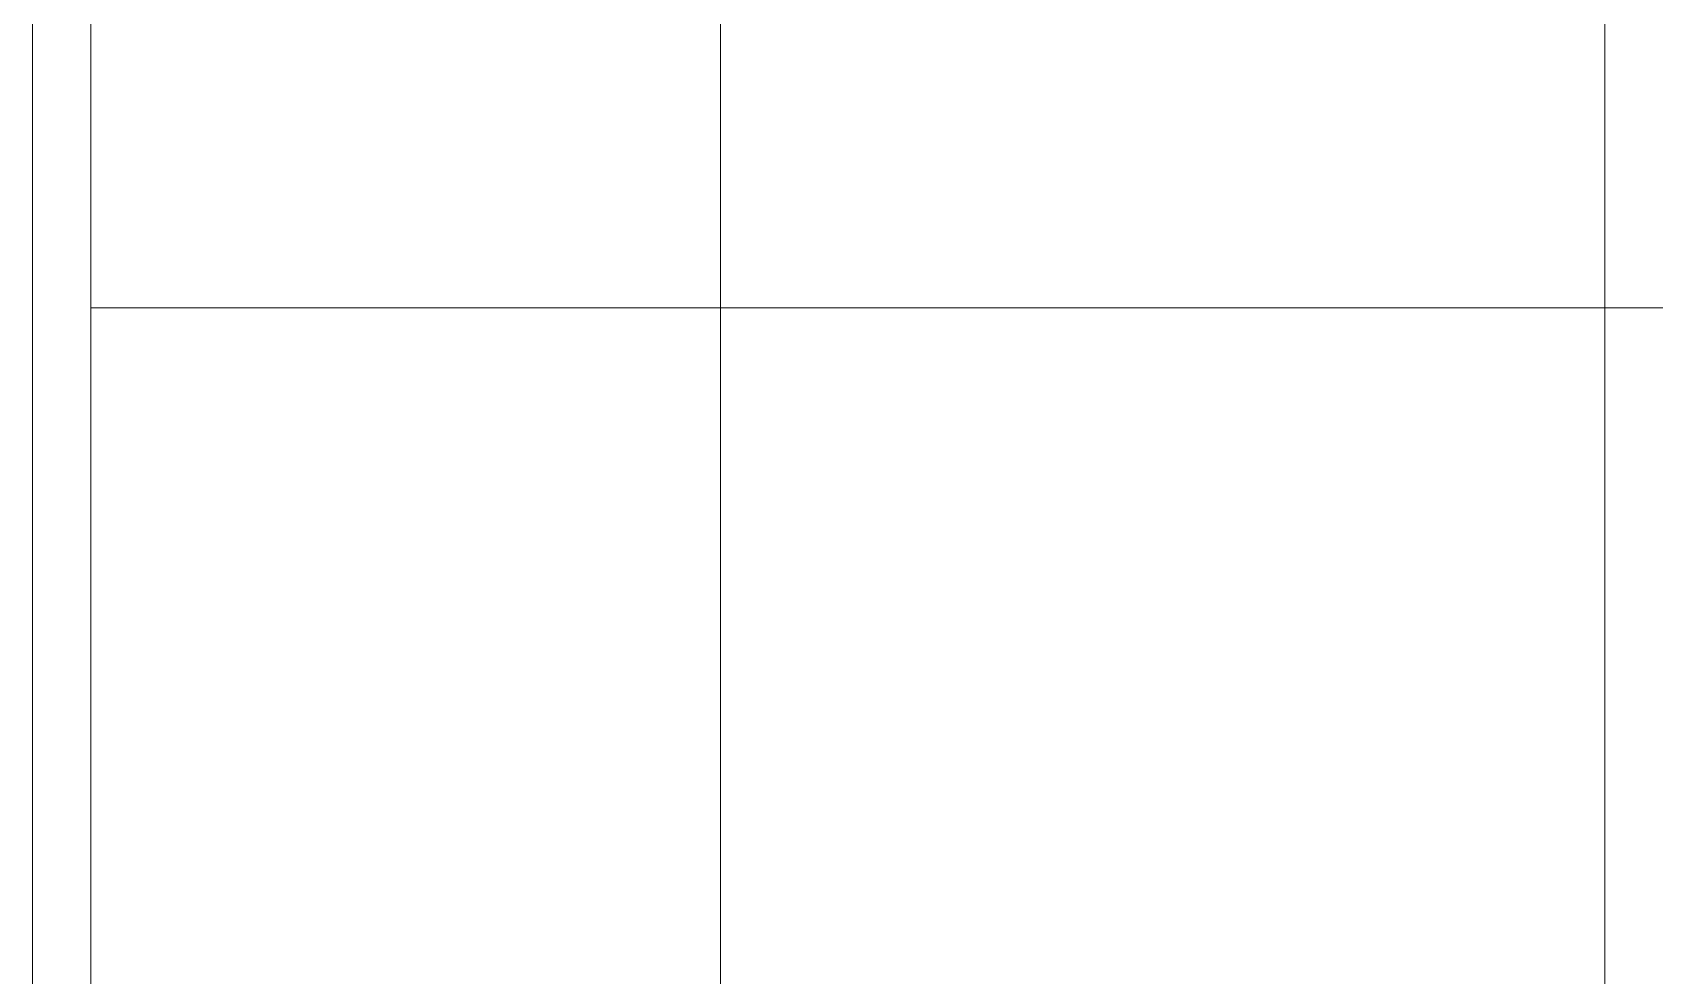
# Model space of a CAD drawing. Header units: millimetres. Extents: x -10700 to 10700, y -2540 to 1320000.
# Drawn here: x -6750 to 214, y 322134 to 326182 of the extents above; entities that cross this region are included whole.
import ezdxf

# ---------------------------------------------------------------- set-up
doc = ezdxf.new("R2010")
doc.units = ezdxf.units.MM
doc.layers.add('A-GENM', color=13, linetype='Continuous', lineweight=9)
doc.layers.add('A-MASS', color=70, linetype='Continuous', lineweight=9)

# ---------------------------------------------------------------- blocks, each defined once
blk = doc.blocks.new('Steel_Column_Final - Steel_Column_Final-329225-_3D_')
at = {"layer": 'A-GENM'}
mesh = blk.add_polyface(dxfattribs=at)
corners = [(-6500, -2500, 22790), (6500, -2500, 22790), (6500, -4000, 22790), (-6500, -4000, 22790)]
mesh.append_faces([[corners[k] for k in face] for face in [(3, 0, 1, 2)]])
mesh = blk.add_polyface(dxfattribs=at)
corners = [(6500, -2500, 24590), (-6500, -2500, 24590), (-6500, -4000, 24590), (6500, -4000, 24590)]
mesh.append_faces([[corners[k] for k in face] for face in [(3, 0, 1, 2)]])
mesh = blk.add_polyface(dxfattribs=at)
corners = [(-6500, -2500, 24590), (-6500, -2500, 22790), (-6500, -4000, 22790), (-6500, -4000, 24590)]
mesh.append_faces([[corners[k] for k in face] for face in [(2, 3, 0, 1)]])
mesh = blk.add_polyface(dxfattribs=at)
corners = [(6500, -4000, 24590), (-6500, -4000, 24590), (-6500, -4000, 22790), (6500, -4000, 22790)]
mesh.append_faces([[corners[k] for k in face] for face in [(3, 0, 1, 2)]])

msp = doc.modelspace()

# ---------------------------------------------------------------- block references
at = {"layer": 'A-GENM'}
msp.add_blockref('Steel_Column_Final - Steel_Column_Final-329225-_3D_', (0, 329000, 205410), dxfattribs=at)

# ---------------------------------------------------------------- meshes
at = {"layer": 'A-MASS', "transparency": 33554560}
mesh = msp.add_polyface(dxfattribs=at)
corners = [(-3795.6, 281000, 232779.1), (-6750, 281000, 233300), (-6750, 329000, 233300), (-3795.6, 329000, 232779.1)]
mesh.append_faces([[corners[k] for k in face] for face in [(3, 0, 1, 2)]])
mesh = msp.add_polyface(dxfattribs=at)
corners = [(-6750, 281000, 233300), (-6750, 281000, 234800), (-6750, 329000, 234800), (-6750, 329000, 233300)]
mesh.append_faces([[corners[k] for k in face] for face in [(3, 0, 1, 2)]])
mesh = msp.add_polyface(dxfattribs=at)
corners = [(-6750, 281000, 234800), (-6500, 281000, 234800), (-6500, 329000, 234800), (-6750, 329000, 234800)]
mesh.append_faces([[corners[k] for k in face] for face in [(2, 3, 0, 1)]])
mesh = msp.add_polyface(dxfattribs=at)
corners = [(-6500, 281000, 233800), (0, 281000, 233800), (0, 329000, 233800), (-6500, 329000, 233800)]
mesh.append_faces([[corners[k] for k in face] for face in [(3, 0, 1, 2)]])
mesh = msp.add_polyface(dxfattribs=at)
corners = [(-6500, 281000, 234800), (-6500, 281000, 233800), (-6500, 329000, 233800), (-6500, 329000, 234800)]
mesh.append_faces([[corners[k] for k in face] for face in [(3, 0, 1, 2)]])
mesh = msp.add_polyface(dxfattribs=at)
corners = [(0, 281000, 230000), (-3795.6, 281000, 230000), (-3795.6, 329000, 230000), (0, 329000, 230000)]
mesh.append_faces([[corners[k] for k in face] for face in [(3, 0, 1, 2)]])
mesh = msp.add_polyface(dxfattribs=at)
corners = [(-3795.6, 281000, 230000), (-3795.6, 281000, 232779.1), (-3795.6, 329000, 232779.1), (-3795.6, 329000, 230000)]
mesh.append_faces([[corners[k] for k in face] for face in [(2, 3, 0, 1)]])
mesh = msp.add_polyface(dxfattribs=at)
corners = [(0, 281000, 233800), (6500, 281000, 233800), (6500, 329000, 233800), (0, 329000, 233800)]
mesh.append_faces([[corners[k] for k in face] for face in [(3, 0, 1, 2)]])
mesh = msp.add_polyface(dxfattribs=at)
corners = [(3795.6, 281000, 230000), (0, 281000, 230000), (0, 329000, 230000), (3795.6, 329000, 230000)]
mesh.append_faces([[corners[k] for k in face] for face in [(3, 0, 1, 2)]])

doc.saveas('drawing.dxf')
